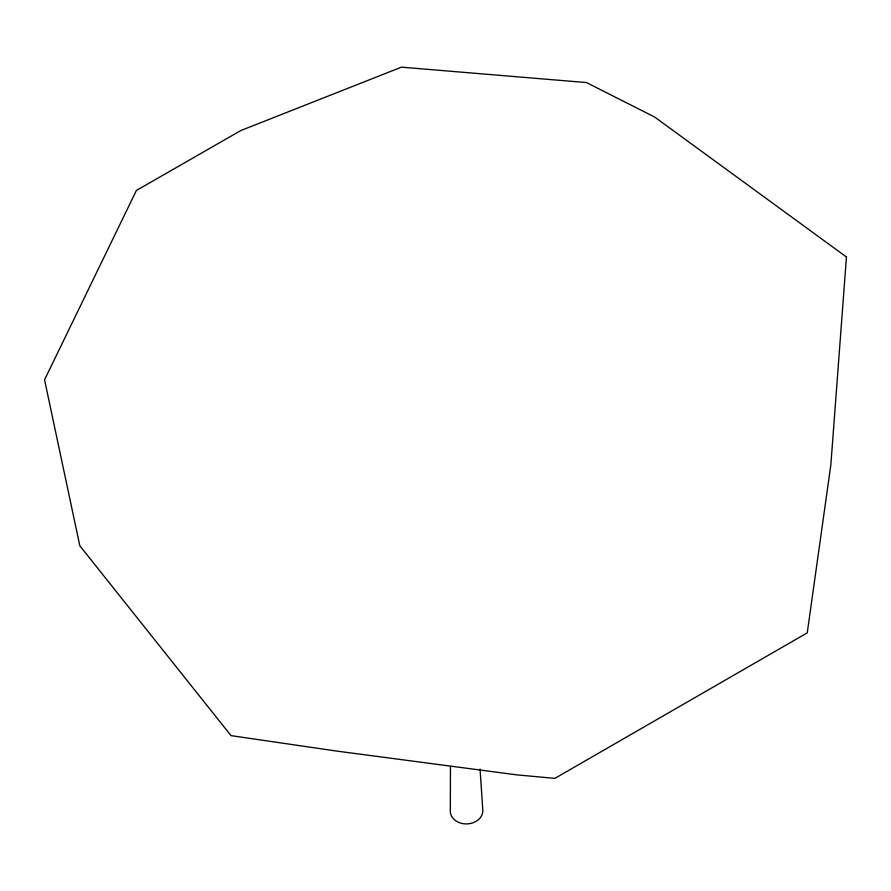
<?xml version="1.0" encoding="UTF-8"?>
<svg xmlns="http://www.w3.org/2000/svg" width="891" height="891" viewBox="0 0 891 891"><rect width="100%" height="100%" fill="white"/><g stroke="black" fill="none" stroke-linecap="round" stroke-linejoin="round"><path stroke-width="1.34" d="M450.456 766.427L450.334 812.358A16.305 13.02 -1.9 0 0 468.22 823.841A16.305 13.02 -1.9 0 0 482.755 809.306L480.06 769.078M846.45 256.998L830.857 464.757L807.246 632.855L554.881 778.378L516.535 774.836L337.054 751.124L231.014 735.632L79.822 545.771L44.55 379.811L136.412 190.451L240.871 130.52L401.44 67.159L586.445 82.562L654.607 117.011L846.45 256.998"/></g></svg>
